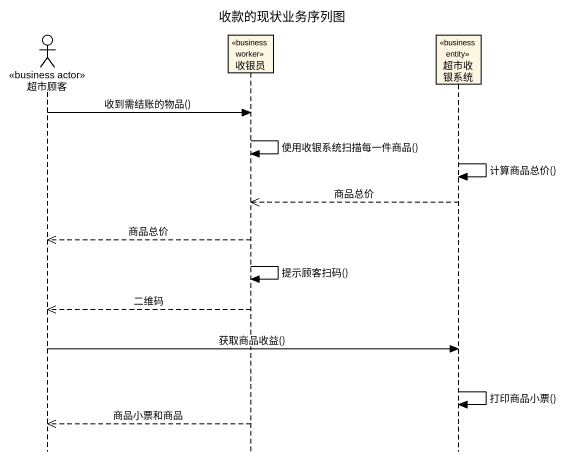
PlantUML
@startuml
title 收款的现状业务序列图
hide footbox
actor 超市顾客 <<business actor>>
participant 收银员 <<business worker>>
participant 超市收银系统 <<business entity>>

超市顾客 -> 收银员 : 收到需结账的物品()
收银员 -> 收银员 : 使用收银系统扫描每一件商品()
超市收银系统 -> 超市收银系统 : 计算商品总价()
超市收银系统 -->> 收银员 : 商品总价
收银员 -->> 超市顾客 : 商品总价
收银员 -> 收银员 : 提示顾客扫码()
收银员 -->> 超市顾客 : 二维码
超市顾客 -> 超市收银系统 : 获取商品收益()
超市收银系统 -> 超市收银系统 : 打印商品小票()
收银员 -->> 超市顾客 : 商品小票和商品
@enduml
